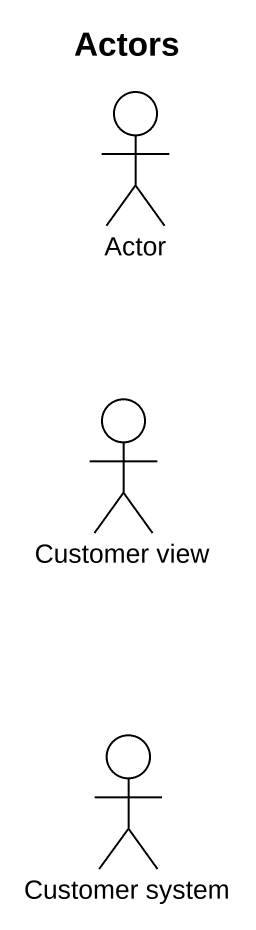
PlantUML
@startuml
title Actors
actor "Actor" as Actor_
actor "Customer view" as Customer_view
actor "Customer system" as Customer_system
@enduml
